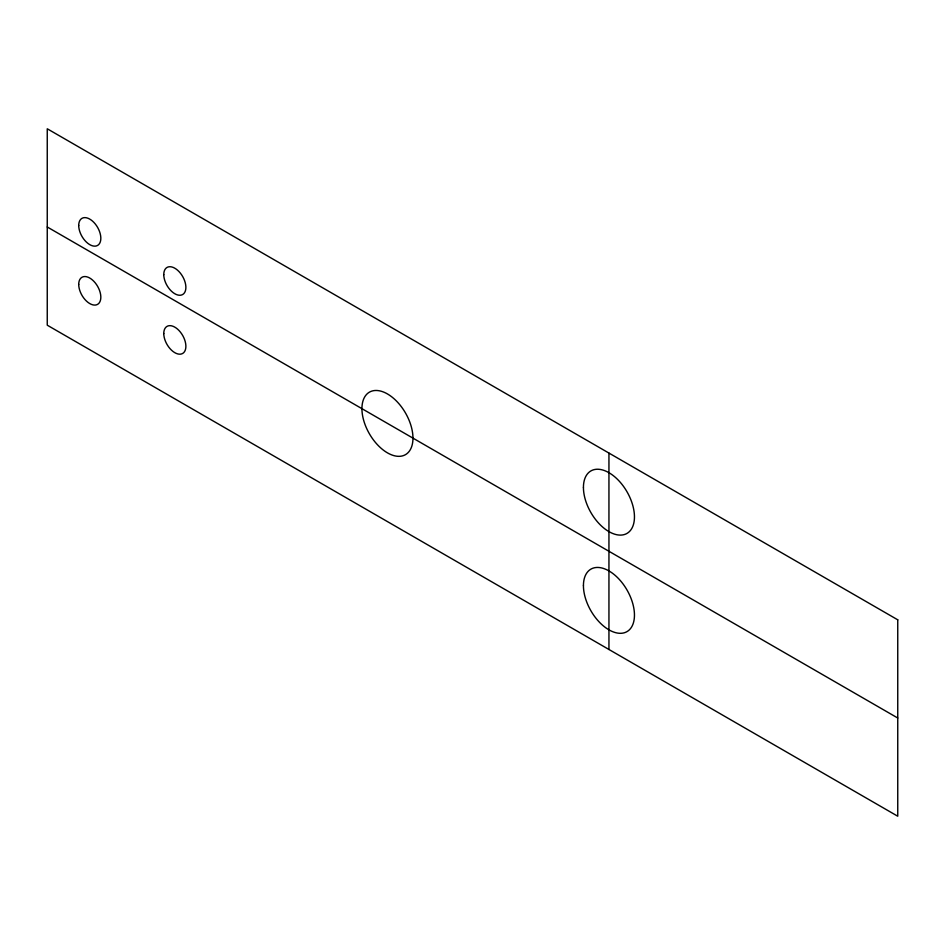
<?xml version="1.0" encoding="UTF-8"?>
<svg xmlns="http://www.w3.org/2000/svg" width="945" height="945" viewBox="0 0 945 945"><rect width="100%" height="100%" fill="white"/><g stroke="black" fill="none" stroke-linecap="round" stroke-linejoin="round"><path stroke-width="1.42" d="M47.25 226.989L897.75 718.011M608.946 453.068L608.946 649.487M897.75 619.814L47.25 128.78L47.25 325.186L897.75 816.22L897.75 619.814M78.718 225.512A15.64 9.025 60 0 0 95.303 246.137A15.64 9.025 60 0 0 95.303 224.024A15.64 9.025 60 0 0 78.718 225.512M78.718 284.433A15.64 9.025 60 0 0 95.303 305.07A15.64 9.025 60 0 0 95.303 282.957A15.64 9.025 60 0 0 78.718 284.433M163.768 274.617A15.64 9.025 60 0 0 180.353 295.242A15.64 9.025 60 0 0 180.353 273.129A15.64 9.025 60 0 0 163.768 274.617M163.768 333.538A15.64 9.025 60 0 0 180.353 354.174A15.64 9.025 60 0 0 180.353 332.061A15.64 9.025 60 0 0 163.768 333.538M361.935 408.665A36.087 20.837 60 0 0 400.207 456.281A36.087 20.837 60 0 0 400.207 405.251A36.087 20.837 60 0 0 361.935 408.665M583.431 487.443A36.087 20.837 60 0 0 621.704 535.047A36.087 20.837 60 0 0 621.704 484.017A36.087 20.837 60 0 0 583.431 487.443M583.431 585.652A36.087 20.837 60 0 0 621.704 633.256A36.087 20.837 60 0 0 621.704 582.226A36.087 20.837 60 0 0 583.431 585.652"/></g></svg>
